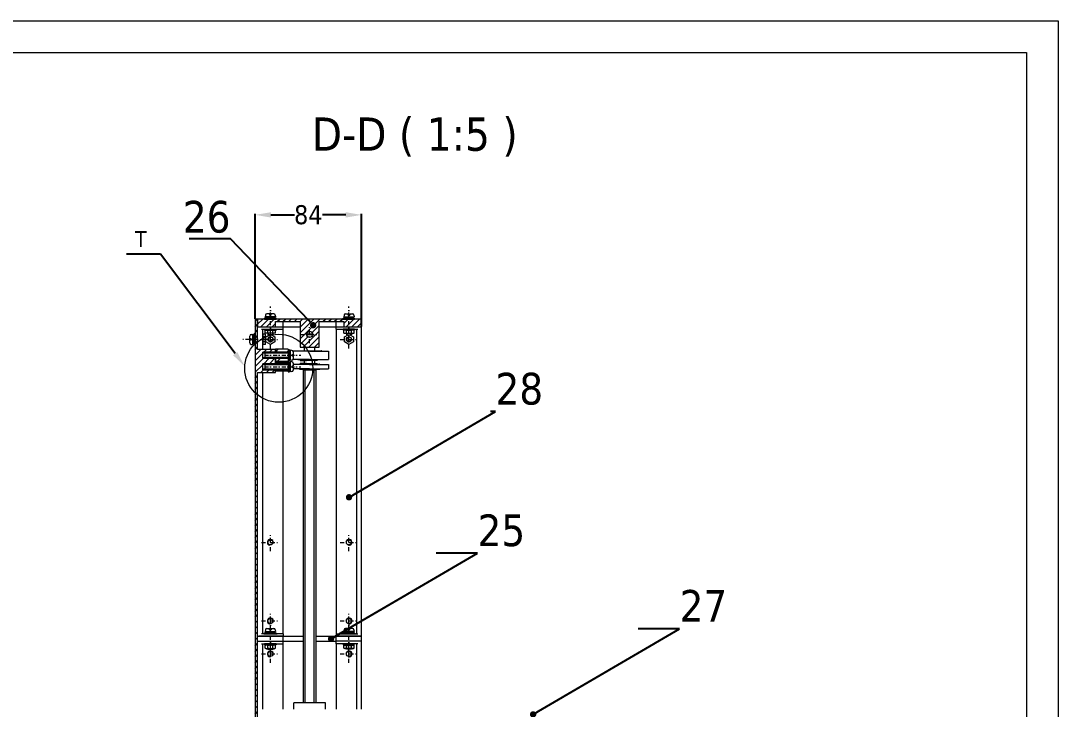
# Model space of a CAD drawing. Header units: millimetres. Extents: x 651 to 8859, y -354 to 894.
# Drawn here: x 2595 to 2758.6, y 145.2 to 253.7 of the extents above; entities that cross this region are included whole.
import ezdxf
from ezdxf import colors
from ezdxf.entities.mleader import LeaderData, LeaderLine
from ezdxf.math import Vec2, Vec3

# ---------------------------------------------------------------- set-up
doc = ezdxf.new("R2010")
doc.units = ezdxf.units.MM
doc.linetypes.add('DASHDOT2', pattern=[12.7, 6.35, -3.175, 0, -3.175])
doc.layers.get('0').update_dxf_attribs({"lineweight": 18})
for name, color, linetype, lineweight in [('cienka', 7, 'Continuous', 9), ('Kreskowanie (ISO)', 7, 'Continuous', 9), ('Symbol (ISO)', 7, 'Continuous', 18), ('Widoczne (ISO)', 7, 'Continuous', 18), ('Widoczne wąskie (ISO)', 7, 'Continuous', 9)]:
    doc.layers.add(name, color=color, linetype=linetype, lineweight=lineweight)
doc.styles.get("Standard").update_dxf_attribs({"font": 'tahoma.ttf'})
doc.styles.add('Tekst etykiety (ISO)', font='tahoma.ttf')
doc.dimstyles.new('5', dxfattribs={"dimtxt": 3, "dimasz": 2.5, "dimexe": 0.18, "dimexo": 0.0625, "dimgap": 0.09, "dimtad": 0, "dimtih": 1, "dimtoh": 1, "dimdec": 0, "dimlfac": 5, "dimzin": 0, "dimdsep": 46, "dimtxsty": 'Standard', "dimcen": 0.09, "dimadec": 0, "dimazin": 0, "dimtfac": 1, "dimtdec": 0, "dimtofl": 0, "dimtmove": 0, "dimatfit": 3, "dimfxl": 1, "dimtolj": 1, "dimtzin": 0, "dimarcsym": 0})

# ---------------------------------------------------------------- blocks, each defined once
blk = doc.blocks.new('*U184')
at = {"layer": 'Widoczne wąskie (ISO)', "color": 0, "linetype": 'DASHDOT2', "ltscale": 0.1, "transparency": 16777216}
blk.add_line((0, -3.58), (0, 2.12), dxfattribs=at)
blk = doc.blocks.new('*U185')
at = {"layer": 'Widoczne wąskie (ISO)', "color": 0, "linetype": 'DASHDOT2', "ltscale": 0.1, "transparency": 16777216}
blk.add_line((0, -3.58), (0, 2.12), dxfattribs=at)
blk = doc.blocks.new('*U186')
at = {"layer": 'Widoczne wąskie (ISO)', "color": 0, "linetype": 'DASHDOT2', "ltscale": 0.1, "transparency": 16777216}
blk.add_line((1.74, 0), (-2.12, 0), dxfattribs=at)
blk = doc.blocks.new('*U187')
at = {"layer": 'Widoczne wąskie (ISO)', "color": 0, "linetype": 'DASHDOT2', "ltscale": 0.1, "transparency": 16777216}
blk.add_line((-3.58, 0), (2.12, 0), dxfattribs=at)
blk = doc.blocks.new('*U188')
at = {"layer": 'Widoczne wąskie (ISO)', "color": 0, "linetype": 'DASHDOT2', "ltscale": 0.1, "transparency": 16777216}
blk.add_line((-3.58, 0), (2.12, 0), dxfattribs=at)
blk = doc.blocks.new('*U189')
at = {"layer": 'Widoczne wąskie (ISO)', "color": 0, "linetype": 'DASHDOT2', "ltscale": 0.1, "transparency": 16777216}
blk.add_line((0, -3.58), (0, 2.12), dxfattribs=at)
blk = doc.blocks.new('*U190')
at = {"layer": 'Widoczne wąskie (ISO)', "color": 0, "linetype": 'DASHDOT2', "ltscale": 0.1, "transparency": 16777216}
blk.add_line((0, -3.58), (0, 2.12), dxfattribs=at)
blk = doc.blocks.new('_Dot')
at = {"color": 0, "linetype": 'ByBlock', "lineweight": -2}
blk.add_line((-0.5, 0), (-1, 0), dxfattribs=at)
at = {"color": 0, "linetype": 'ByBlock', "const_width": 0.5}
blk.add_lwpolyline([(-0.25, 0, 1), (0.25, 0, 1)], format="xyb", close=True, dxfattribs=at)
blk = doc.blocks.new('*D305')
at = {"layer": 'cienka', "color": 0, "lineweight": -2, "transparency": 16777216}
for p, q in [((2631.94, 206.74), (2631.94, 223.3)), ((2634.44, 223.12), (2638.13, 223.12)), ((2646.24, 223.12), (2642.56, 223.12)), ((2648.74, 205.54), (2648.74, 223.3))]:
    blk.add_line(p, q, dxfattribs=at)
at = {"layer": 'cienka', "color": 0, "transparency": 16777216}
for points in [[(2634.44, 223.54), (2634.44, 222.7), (2631.94, 223.12)], [(2646.24, 223.54), (2646.24, 222.7), (2648.74, 223.12)]]:
    blk.add_solid(points, dxfattribs=at)
at = {"layer": 'Defpoints', "color": 0, "transparency": 16777216}
for p in [(2648.74, 223.12), (2631.94, 206.68), (2648.74, 205.48)]:
    blk.add_point(p, dxfattribs=at)
at = {"layer": 'cienka', "color": 0, "transparency": 16777216, "insert": (2640.34, 223.12), "char_height": 3, "attachment_point": 5}
blk.add_mtext('\\A1;84', dxfattribs=at)
blk = doc.blocks.new('*U751')
at = {"layer": 'Widoczne wąskie (ISO)', "color": 0, "linetype": 'DASHDOT2', "ltscale": 0.1, "transparency": 16777216}
for p, q in [((-1.4082, 0), (-0.08164, 0)), ((0, 0.08164), (0, 1.4082)), ((0.08164, 0), (1.4082, 0)), ((0, -1.4082), (0, -0.08164))]:
    blk.add_line(p, q, dxfattribs=at)
at = {"layer": 'Widoczne wąskie (ISO)', "color": 0, "linetype": 'Continuous', "ltscale": 0.1, "transparency": 16777216}
for p, q in [((-0.04082, 0), (0.04082, 0)), ((0, -0.04082), (0, 0.04082))]:
    blk.add_line(p, q, dxfattribs=at)
blk = doc.blocks.new('*U753')
at = {"layer": 'Widoczne wąskie (ISO)', "color": 0, "linetype": 'DASHDOT2', "ltscale": 0.1, "transparency": 16777216}
for p, q in [((-1.4082, 0), (-0.08164, 0)), ((0, 0.08164), (0, 1.4082)), ((0.08164, 0), (1.4082, 0)), ((0, -1.4082), (0, -0.08164))]:
    blk.add_line(p, q, dxfattribs=at)
at = {"layer": 'Widoczne wąskie (ISO)', "color": 0, "linetype": 'Continuous', "ltscale": 0.1, "transparency": 16777216}
for p, q in [((-0.04082, 0), (0.04082, 0)), ((0, -0.04082), (0, 0.04082))]:
    blk.add_line(p, q, dxfattribs=at)
blk = doc.blocks.new('*U755')
at = {"layer": 'Widoczne wąskie (ISO)', "color": 0, "linetype": 'DASHDOT2', "ltscale": 0.1, "transparency": 16777216}
for p, q in [((-1.4082, 0), (-0.08164, 0)), ((0, 0.08164), (0, 1.4082)), ((0.08164, 0), (1.4082, 0)), ((0, -1.4082), (0, -0.08164))]:
    blk.add_line(p, q, dxfattribs=at)
at = {"layer": 'Widoczne wąskie (ISO)', "color": 0, "linetype": 'Continuous', "ltscale": 0.1, "transparency": 16777216}
for p, q in [((-0.04082, 0), (0.04082, 0)), ((0, -0.04082), (0, 0.04082))]:
    blk.add_line(p, q, dxfattribs=at)
blk = doc.blocks.new('*U757')
at = {"layer": 'Widoczne wąskie (ISO)', "color": 0, "linetype": 'DASHDOT2', "ltscale": 0.1, "transparency": 16777216}
for p, q in [((-1.4082, 0), (-0.08164, 0)), ((0, 0.08164), (0, 1.4082)), ((0.08164, 0), (1.4082, 0)), ((0, -1.4082), (0, -0.08164))]:
    blk.add_line(p, q, dxfattribs=at)
at = {"layer": 'Widoczne wąskie (ISO)', "color": 0, "linetype": 'Continuous', "ltscale": 0.1, "transparency": 16777216}
for p, q in [((-0.04082, 0), (0.04082, 0)), ((0, -0.04082), (0, 0.04082))]:
    blk.add_line(p, q, dxfattribs=at)
blk = doc.blocks.new('*U759')
at = {"layer": 'Widoczne wąskie (ISO)', "color": 0, "linetype": 'DASHDOT2', "ltscale": 0.1, "transparency": 16777216}
for p, q in [((-1.4082, 0), (-0.08164, 0)), ((0, 0.08164), (0, 1.4082)), ((0.08164, 0), (1.4082, 0)), ((0, -1.4082), (0, -0.08164))]:
    blk.add_line(p, q, dxfattribs=at)
at = {"layer": 'Widoczne wąskie (ISO)', "color": 0, "linetype": 'Continuous', "ltscale": 0.1, "transparency": 16777216}
for p, q in [((-0.04082, 0), (0.04082, 0)), ((0, -0.04082), (0, 0.04082))]:
    blk.add_line(p, q, dxfattribs=at)
blk = doc.blocks.new('*U761')
at = {"layer": 'Widoczne wąskie (ISO)', "color": 0, "linetype": 'DASHDOT2', "ltscale": 0.1, "transparency": 16777216}
for p, q in [((-1.4082, 0), (-0.08164, 0)), ((0, 0.08164), (0, 1.4082)), ((0.08164, 0), (1.4082, 0)), ((0, -1.4082), (0, -0.08164))]:
    blk.add_line(p, q, dxfattribs=at)
at = {"layer": 'Widoczne wąskie (ISO)', "color": 0, "linetype": 'Continuous', "ltscale": 0.1, "transparency": 16777216}
for p, q in [((-0.04082, 0), (0.04082, 0)), ((0, -0.04082), (0, 0.04082))]:
    blk.add_line(p, q, dxfattribs=at)
blk = doc.blocks.new('*U763')
at = {"layer": 'Widoczne wąskie (ISO)', "color": 0, "linetype": 'DASHDOT2', "ltscale": 0.1, "transparency": 16777216}
for p, q in [((-1.4082, 0), (-0.08164, 0)), ((0, 0.08164), (0, 1.4082)), ((0.08164, 0), (1.4082, 0)), ((0, -1.4082), (0, -0.08164))]:
    blk.add_line(p, q, dxfattribs=at)
at = {"layer": 'Widoczne wąskie (ISO)', "color": 0, "linetype": 'Continuous', "ltscale": 0.1, "transparency": 16777216}
for p, q in [((-0.04082, 0), (0.04082, 0)), ((0, -0.04082), (0, 0.04082))]:
    blk.add_line(p, q, dxfattribs=at)
blk = doc.blocks.new('*U765')
at = {"layer": 'Widoczne wąskie (ISO)', "color": 0, "linetype": 'DASHDOT2', "ltscale": 0.1, "transparency": 16777216}
for p, q in [((-1.4082, 0), (-0.08164, 0)), ((0, 0.08164), (0, 1.4082)), ((0.08164, 0), (1.4082, 0)), ((0, -1.4082), (0, -0.08164))]:
    blk.add_line(p, q, dxfattribs=at)
at = {"layer": 'Widoczne wąskie (ISO)', "color": 0, "linetype": 'Continuous', "ltscale": 0.1, "transparency": 16777216}
for p, q in [((-0.04082, 0), (0.04082, 0)), ((0, -0.04082), (0, 0.04082))]:
    blk.add_line(p, q, dxfattribs=at)
blk = doc.blocks.new('*U767')
at = {"layer": 'Widoczne wąskie (ISO)', "color": 0, "linetype": 'DASHDOT2', "ltscale": 0.1, "transparency": 16777216}
for p, q in [((-1.4082, 0), (-0.08164, 0)), ((0, 0.08164), (0, 1.4082)), ((0.08164, 0), (1.4082, 0)), ((0, -1.4082), (0, -0.08164))]:
    blk.add_line(p, q, dxfattribs=at)
at = {"layer": 'Widoczne wąskie (ISO)', "color": 0, "linetype": 'Continuous', "ltscale": 0.1, "transparency": 16777216}
for p, q in [((-0.04082, 0), (0.04082, 0)), ((0, -0.04082), (0, 0.04082))]:
    blk.add_line(p, q, dxfattribs=at)

msp = doc.modelspace()

# ---------------------------------------------------------------- hatches: boundary and pattern name
at = {"layer": 'Kreskowanie (ISO)'}
h = msp.add_hatch(dxfattribs=at)
h.set_pattern_fill('ANSI31', color=256, scale=0.2, style=0)
h.paths.add_polyline_path([(2631.944, 106.281), (2632.344, 106.281), (2632.344, 107.081), (2632.344, 198.281), (2635.144, 198.281), (2635.144, 198.531), (2635.144, 198.705), (2633.144, 198.705), (2633.144, 199.656), (2635.144, 199.656), (2635.144, 199.831), (2635.144, 200.031), (2635.144, 200.505), (2633.144, 200.505), (2633.144, 201.456), (2635.144, 201.456), (2635.144, 201.881), (2635.144, 201.881), (2632.344, 201.881), (2632.344, 205.481), (2632.344, 206.681), (2631.944, 206.681), (2631.944, 125.081)])
h = msp.add_hatch(dxfattribs=at)
h.set_pattern_fill('ANSI31', color=256, scale=0.2, style=0)
h.paths.add_polyline_path([(2648.744, 206.681), (2632.344, 206.681), (2632.344, 205.481), (2635.144, 205.481), (2635.144, 206.281), (2639.044, 206.281), (2639.044, 202.281), (2642.044, 202.281), (2642.044, 206.281), (2645.944, 206.281), (2645.944, 205.481), (2648.744, 205.481)])
edge = h.paths.add_edge_path(flags=0)
edge.add_ellipse((2640.544, 204.281), major_axis=(-0.5, 0), ratio=1, start_angle=0, end_angle=360)
h = msp.add_hatch(dxfattribs=at)
h.set_pattern_fill('ANSI31', color=256, scale=0.4, style=0)
h.paths.add_polyline_path([(2637.144, 201.881), (2637.144, 201.931), (2635.144, 201.931), (2635.144, 201.881), (2635.144, 201.456), (2637.144, 201.456)])
h = msp.add_hatch(dxfattribs=at)
h.set_pattern_fill('ANSI31', color=256, scale=0.4, style=0)
h.paths.add_polyline_path([(2635.144, 200.031), (2635.144, 200.031), (2637.144, 200.031), (2637.144, 200.081), (2637.144, 200.505), (2635.144, 200.505)])
h = msp.add_hatch(dxfattribs=at)
h.set_pattern_fill('ANSI31', color=256, scale=0.4, angle=90.0002, style=0)
h.paths.add_polyline_path([(2635.144, 198.531), (2635.144, 198.531), (2637.144, 198.531), (2637.144, 198.705), (2635.144, 198.705)])

# ---------------------------------------------------------------- linework, layer by layer
at = {"layer": 'Widoczne (ISO)'}
for p, q in [((1923.625, 248.728), (2753.625, 248.728)), ((2753.625, 248.728), (2753.625, -335.272)), ((2632.344, 206.681), (2631.944, 206.681)), ((2631.944, 206.681), (2631.944, 106.281)), ((2648.744, 206.681), (2632.344, 206.681)), ((2632.344, 206.681), (2632.344, 205.481)), ((2632.344, 201.881), (2632.344, 206.681)), ((2635.244, 206.841), (2633.444, 206.841)), ((2633.444, 206.681), (2633.444, 206.841)), ((2633.567, 207.282), (2633.544, 207.021)), ((2635.144, 207.021), (2633.544, 207.021)), ((2633.589, 206.841), (2633.589, 207.021)), ((2635.099, 206.841), (2633.589, 206.841)), ((2634.224, 207.501), (2633.806, 207.501)), ((2634.224, 207.501), (2634.224, 207.301)), ((2634.464, 207.301), (2634.224, 207.301)), ((2634.308, 206.841), (2634.374, 207.021)), ((2634.446, 207.021), (2634.38, 206.841)), ((2634.464, 207.301), (2634.464, 207.501)), ((2634.883, 207.501), (2634.464, 207.501)), ((2635.099, 206.841), (2635.099, 207.021)), ((2635.122, 207.282), (2635.144, 207.021)), ((2635.144, 205.481), (2635.144, 206.281)), ((2635.144, 206.281), (2639.044, 206.281)), ((2635.244, 206.681), (2635.244, 206.841)), ((2636.344, 205.481), (2636.344, 206.281)), ((2639.044, 206.281), (2639.044, 202.281)), ((2642.044, 202.281), (2642.044, 206.281)), ((2642.044, 206.281), (2645.944, 206.281)), ((2644.744, 205.481), (2644.744, 206.281)), ((2645.844, 206.841), (2647.644, 206.841)), ((2645.844, 206.681), (2645.844, 206.841)), ((2645.844, 206.681), (2646.344, 206.681)), ((2645.967, 207.282), (2645.944, 207.021)), ((2645.944, 207.021), (2647.544, 207.021)), ((2645.944, 206.281), (2645.944, 205.481)), ((2645.989, 206.841), (2645.989, 207.021)), ((2645.989, 206.841), (2647.499, 206.841)), ((2646.206, 207.501), (2646.624, 207.501)), ((2646.344, 206.681), (2647.644, 206.681)), ((2646.624, 207.301), (2646.624, 207.501)), ((2646.624, 207.301), (2646.864, 207.301)), ((2646.643, 207.021), (2646.708, 206.841)), ((2646.78, 206.841), (2646.715, 207.021)), ((2646.864, 207.501), (2646.864, 207.301)), ((2646.864, 207.501), (2647.283, 207.501)), ((2647.499, 206.841), (2647.499, 207.021)), ((2647.522, 207.282), (2647.544, 207.021)), ((2647.644, 206.681), (2647.644, 206.841)), ((2648.744, 205.481), (2648.744, 206.681)), ((2632.344, 205.481), (2635.144, 205.481)), ((2632.944, 205.081), (2636.344, 205.081)), ((2633.144, 201.881), (2633.144, 205.081)), ((2633.444, 205.081), (2633.444, 204.921)), ((2633.444, 204.921), (2635.244, 204.921)), ((2633.536, 204.481), (2633.536, 204.921)), ((2633.94, 204.481), (2633.94, 204.921)), ((2634.749, 204.921), (2633.94, 204.921)), ((2634.749, 204.481), (2634.749, 204.921)), ((2635.144, 205.481), (2636.344, 205.481)), ((2635.153, 204.481), (2635.153, 204.921)), ((2635.244, 205.081), (2635.244, 204.921)), ((2636.344, 205.081), (2636.344, 205.481)), ((2636.344, 205.481), (2639.044, 205.481)), ((2636.344, 201.931), (2636.344, 205.081)), ((2642.044, 205.481), (2644.744, 205.481)), ((2644.744, 205.081), (2644.744, 205.481)), ((2644.744, 205.481), (2645.944, 205.481)), ((2644.744, 205.081), (2644.744, 157.081)), ((2644.744, 205.081), (2648.144, 205.081)), ((2647.644, 205.081), (2645.844, 205.081)), ((2645.844, 205.081), (2645.844, 204.921)), ((2647.644, 204.921), (2645.844, 204.921)), ((2645.936, 204.481), (2645.936, 204.921)), ((2645.944, 205.481), (2648.744, 205.481)), ((2646.34, 204.481), (2646.34, 204.921)), ((2646.34, 204.921), (2647.149, 204.921)), ((2647.149, 204.481), (2647.149, 204.921)), ((2647.553, 204.481), (2647.553, 204.921)), ((2647.644, 205.081), (2647.644, 204.921)), ((2647.944, 205.081), (2647.944, 157.081)), ((2648.744, 156.681), (2648.744, 205.481)), ((2631.124, 203.601), (2631.124, 204.019)), ((2631.124, 203.601), (2631.324, 203.601)), ((2631.324, 203.361), (2631.124, 203.361)), ((2631.124, 202.943), (2631.124, 203.361)), ((2631.324, 203.361), (2631.324, 203.601)), ((2631.344, 204.258), (2631.604, 204.281)), ((2631.604, 202.681), (2631.604, 204.281)), ((2631.784, 204.236), (2631.604, 204.236)), ((2631.784, 203.517), (2631.604, 203.451)), ((2631.604, 203.379), (2631.784, 203.445)), ((2631.784, 202.581), (2631.784, 204.381)), ((2631.944, 204.381), (2631.784, 204.381)), ((2631.784, 202.726), (2631.784, 204.236)), ((2631.944, 204.381), (2631.944, 204.329)), ((2631.944, 202.594), (2631.944, 204.329)), ((2633.144, 204.289), (2633.144, 204.181)), ((2633.584, 204.289), (2633.144, 204.289)), ((2633.144, 204.289), (2633.144, 202.672)), ((2633.144, 203.481), (2633.144, 204.181)), ((2633.584, 203.885), (2633.144, 203.885)), ((2633.144, 202.781), (2633.144, 203.481)), ((2633.144, 203.481), (2633.544, 203.481)), ((2633.584, 203.076), (2633.144, 203.076)), ((2633.94, 204.481), (2633.536, 204.481)), ((2633.584, 203.885), (2633.584, 204.289)), ((2633.584, 203.076), (2633.584, 203.885)), ((2633.584, 203.881), (2633.604, 203.881)), ((2633.584, 203.081), (2633.604, 203.081)), ((2633.584, 202.672), (2633.584, 203.076)), ((2633.604, 203.081), (2633.604, 203.881)), ((2633.644, 203.885), (2634.226, 204.221)), ((2633.644, 203.076), (2633.644, 203.885)), ((2634.344, 202.672), (2633.644, 203.076)), ((2634.749, 204.481), (2633.94, 204.481)), ((2633.944, 204.481), (2633.944, 204.221)), ((2634.744, 204.221), (2633.944, 204.221)), ((2635.044, 203.076), (2634.344, 202.672)), ((2634.463, 204.221), (2635.044, 203.885)), ((2634.744, 204.481), (2634.744, 204.221)), ((2635.153, 204.481), (2634.749, 204.481)), ((2635.044, 203.885), (2635.044, 203.076)), ((2640.066, 204.341), (2640.223, 204.341)), ((2640.223, 204.221), (2640.066, 204.221)), ((2640.223, 204.341), (2640.866, 204.341)), ((2640.866, 204.221), (2640.223, 204.221)), ((2640.866, 204.341), (2641.023, 204.341)), ((2641.023, 204.221), (2640.866, 204.221)), ((2645.936, 204.481), (2646.34, 204.481)), ((2646.044, 203.885), (2646.626, 204.221)), ((2646.044, 203.076), (2646.044, 203.885)), ((2646.744, 202.672), (2646.044, 203.076)), ((2646.34, 204.481), (2647.149, 204.481)), ((2646.344, 204.481), (2646.344, 204.221)), ((2646.344, 204.221), (2647.144, 204.221)), ((2647.444, 203.076), (2646.744, 202.672)), ((2646.863, 204.221), (2647.444, 203.885)), ((2647.144, 204.481), (2647.144, 204.221)), ((2647.149, 204.481), (2647.553, 204.481)), ((2647.444, 203.885), (2647.444, 203.076)), ((2631.344, 202.703), (2631.604, 202.681)), ((2631.784, 202.726), (2631.604, 202.726)), ((2631.944, 202.581), (2631.784, 202.581)), ((2631.944, 202.594), (2631.944, 202.581)), ((2635.144, 201.881), (2632.344, 201.881)), ((2633.144, 202.781), (2633.144, 202.672)), ((2633.584, 202.672), (2633.144, 202.672)), ((2633.144, 200.505), (2633.144, 201.456)), ((2633.144, 200.581), (2633.144, 201.381)), ((2633.144, 201.381), (2635.144, 201.381)), ((2633.484, 201.381), (2633.484, 200.581)), ((2637.144, 201.381), (2633.484, 201.381)), ((2637.144, 201.931), (2635.144, 201.931)), ((2635.144, 201.931), (2635.144, 201.381)), ((2635.144, 201.381), (2635.144, 201.881)), ((2635.144, 201.381), (2637.144, 201.381)), ((2637.144, 201.881), (2637.144, 201.931)), ((2637.144, 201.881), (2637.144, 200.081)), ((2637.144, 201.881), (2637.304, 201.881)), ((2637.304, 201.881), (2637.304, 200.081)), ((2637.304, 201.736), (2637.484, 201.736)), ((2637.304, 201.736), (2637.304, 200.226)), ((2637.484, 201.781), (2637.484, 200.181)), ((2637.745, 201.758), (2637.484, 201.781)), ((2640.544, 201.631), (2637.936, 201.631)), ((2637.964, 201.519), (2637.964, 201.101)), ((2638.704, 201.681), (2642.384, 201.681)), ((2639.044, 202.281), (2642.044, 202.281)), ((2639.744, 201.681), (2639.744, 202.281)), ((2640.544, 201.631), (2643.544, 201.631)), ((2641.344, 201.681), (2641.344, 202.281)), ((2643.544, 201.631), (2643.544, 200.331)), ((2635.144, 200.581), (2633.144, 200.581)), ((2633.144, 198.705), (2633.144, 199.656)), ((2637.144, 200.581), (2633.484, 200.581)), ((2637.144, 200.581), (2635.144, 200.581)), ((2635.144, 200.581), (2635.144, 200.031)), ((2635.144, 199.581), (2635.144, 200.581)), ((2635.144, 200.031), (2637.144, 200.031)), ((2637.144, 199.831), (2635.144, 199.831)), ((2635.144, 199.831), (2635.144, 199.581)), ((2636.344, 199.831), (2636.344, 200.031)), ((2637.144, 200.031), (2637.144, 200.081)), ((2637.144, 200.081), (2637.304, 200.081)), ((2637.144, 199.981), (2637.144, 198.381)), ((2637.144, 199.981), (2637.304, 199.981)), ((2637.484, 201.082), (2637.304, 201.017)), ((2637.304, 200.945), (2637.484, 201.01)), ((2637.304, 200.226), (2637.484, 200.226)), ((2637.304, 199.981), (2637.304, 198.381)), ((2637.304, 199.936), (2637.484, 199.936)), ((2637.304, 199.936), (2637.304, 198.426)), ((2637.745, 200.203), (2637.484, 200.181)), ((2637.484, 199.981), (2637.484, 198.381)), ((2637.745, 199.958), (2637.484, 199.981)), ((2637.764, 201.101), (2637.964, 201.101)), ((2637.764, 201.101), (2637.764, 200.861)), ((2637.964, 200.861), (2637.764, 200.861)), ((2640.544, 200.331), (2637.936, 200.331)), ((2637.964, 200.861), (2637.964, 200.443)), ((2637.964, 199.719), (2637.964, 199.705)), ((2637.964, 199.719), (2637.964, 199.301)), ((2642.364, 200.281), (2638.724, 200.281)), ((2639.046, 200.281), (2639.046, 200.161)), ((2639.046, 200.161), (2640.057, 200.161)), ((2640.057, 199.701), (2639.046, 199.701)), ((2639.046, 199.581), (2639.046, 199.701)), ((2639.744, 199.701), (2639.744, 200.161)), ((2641.729, 200.161), (2640.057, 200.161)), ((2640.057, 199.701), (2641.729, 199.701)), ((2640.544, 200.331), (2643.544, 200.331)), ((2641.344, 199.701), (2641.344, 200.161)), ((2641.729, 200.281), (2641.729, 200.161)), ((2641.729, 199.581), (2641.729, 199.701)), ((2632.344, 106.281), (2632.344, 198.281)), ((2632.344, 198.281), (2635.144, 198.281)), ((2633.144, 198.781), (2633.144, 199.581)), ((2633.144, 199.581), (2635.144, 199.581)), ((2635.144, 198.781), (2633.144, 198.781)), ((2633.144, 157.081), (2633.144, 198.281)), ((2633.484, 199.581), (2633.484, 198.781)), ((2637.144, 199.581), (2633.484, 199.581)), ((2637.144, 198.781), (2633.484, 198.781)), ((2635.144, 199.581), (2637.144, 199.581)), ((2637.144, 198.781), (2635.144, 198.781)), ((2635.144, 198.781), (2635.144, 198.531)), ((2635.144, 198.281), (2635.144, 198.781)), ((2635.144, 198.531), (2637.144, 198.531)), ((2636.344, 157.081), (2636.344, 198.531)), ((2637.144, 198.381), (2637.304, 198.381)), ((2637.484, 199.282), (2637.304, 199.217)), ((2637.304, 199.145), (2637.484, 199.21)), ((2637.304, 198.426), (2637.484, 198.426)), ((2637.745, 198.403), (2637.484, 198.381)), ((2637.764, 199.301), (2637.964, 199.301)), ((2637.764, 199.301), (2637.764, 199.061)), ((2637.964, 199.061), (2637.764, 199.061)), ((2640.544, 199.531), (2637.964, 199.531)), ((2637.964, 199.061), (2637.964, 198.643)), ((2640.544, 198.831), (2637.964, 198.831)), ((2638.944, 199.541), (2638.944, 199.531)), ((2638.944, 198.831), (2638.944, 198.821)), ((2638.984, 199.581), (2639.046, 199.581)), ((2638.984, 198.781), (2642.104, 198.781)), ((2639.046, 199.581), (2639.082, 199.581)), ((2639.082, 199.581), (2642.104, 199.581)), ((2639.544, 198.701), (2641.544, 198.701)), ((2639.544, 198.701), (2639.544, 146.167)), ((2639.744, 198.781), (2639.664, 198.701)), ((2640.544, 199.531), (2643.544, 199.531)), ((2640.544, 198.831), (2643.544, 198.831)), ((2641.344, 198.781), (2641.424, 198.701)), ((2641.544, 198.701), (2641.544, 146.167)), ((2642.144, 199.541), (2642.144, 199.531)), ((2642.144, 198.831), (2642.144, 198.821)), ((2643.544, 199.531), (2643.544, 198.831)), ((2633.444, 157.241), (2635.244, 157.241)), ((2633.444, 157.081), (2633.444, 157.241)), ((2633.567, 157.682), (2633.544, 157.421)), ((2633.544, 157.421), (2635.144, 157.421)), ((2633.589, 157.241), (2633.589, 157.421)), ((2633.589, 157.241), (2635.099, 157.241)), ((2633.806, 157.901), (2634.224, 157.901)), ((2634.224, 157.701), (2634.224, 157.901)), ((2634.224, 157.701), (2634.464, 157.701)), ((2634.243, 157.421), (2634.308, 157.241)), ((2634.38, 157.241), (2634.315, 157.421)), ((2634.464, 157.901), (2634.464, 157.701)), ((2634.464, 157.901), (2634.883, 157.901)), ((2635.099, 157.241), (2635.099, 157.421)), ((2635.122, 157.682), (2635.144, 157.421)), ((2635.244, 157.081), (2635.244, 157.241)), ((2647.643, 157.241), (2645.843, 157.241)), ((2645.843, 157.081), (2645.843, 157.241)), ((2645.966, 157.682), (2645.943, 157.421)), ((2647.543, 157.421), (2645.943, 157.421)), ((2645.988, 157.241), (2645.988, 157.421)), ((2647.498, 157.241), (2645.988, 157.241)), ((2646.623, 157.901), (2646.205, 157.901)), ((2646.623, 157.901), (2646.623, 157.701)), ((2646.863, 157.701), (2646.623, 157.701)), ((2646.707, 157.241), (2646.773, 157.421)), ((2646.845, 157.421), (2646.779, 157.241)), ((2646.863, 157.701), (2646.863, 157.901)), ((2647.281, 157.901), (2646.863, 157.901)), ((2647.498, 157.241), (2647.498, 157.421)), ((2647.52, 157.682), (2647.543, 157.421)), ((2647.643, 157.081), (2647.643, 157.241)), ((2632.344, 156.681), (2636.344, 156.681)), ((2632.344, 155.881), (2636.344, 155.881)), ((2636.344, 156.681), (2632.544, 156.681)), ((2632.544, 155.881), (2636.344, 155.881)), ((2636.344, 157.081), (2632.944, 157.081)), ((2632.944, 155.481), (2636.344, 155.481)), ((2633.144, 145.167), (2633.144, 155.481)), ((2633.315, 157.081), (2633.444, 157.081)), ((2633.444, 157.081), (2633.944, 157.081)), ((2633.444, 157.081), (2633.944, 157.081)), ((2635.244, 155.481), (2633.444, 155.481)), ((2635.244, 155.481), (2633.444, 155.481)), ((2633.444, 155.481), (2633.444, 155.321)), ((2634.744, 157.081), (2633.944, 157.081)), ((2633.944, 157.081), (2635.244, 157.081)), ((2634.744, 157.081), (2635.244, 157.081)), ((2635.244, 157.081), (2635.411, 157.081)), ((2635.244, 155.481), (2635.244, 155.321)), ((2636.344, 157.081), (2636.344, 156.681)), ((2636.344, 155.881), (2636.344, 156.681)), ((2636.344, 156.681), (2639.544, 156.681)), ((2636.344, 155.481), (2636.344, 155.881)), ((2636.344, 155.881), (2639.544, 155.881)), ((2636.344, 145.167), (2636.344, 155.481)), ((2641.544, 156.681), (2644.744, 156.681)), ((2641.544, 155.881), (2644.744, 155.881)), ((2644.743, 157.081), (2648.143, 157.081)), ((2644.743, 156.681), (2648.543, 156.681)), ((2648.743, 156.681), (2644.743, 156.681)), ((2648.543, 155.881), (2644.743, 155.881)), ((2648.743, 155.881), (2644.743, 155.881)), ((2648.143, 155.481), (2644.743, 155.481)), ((2644.744, 157.081), (2644.744, 156.681)), ((2644.744, 155.881), (2644.744, 156.681)), ((2644.744, 155.481), (2644.744, 155.881)), ((2644.744, 155.481), (2644.744, 145.167)), ((2645.843, 157.081), (2645.677, 157.081)), ((2646.343, 157.081), (2645.843, 157.081)), ((2647.143, 157.081), (2645.843, 157.081)), ((2645.843, 155.481), (2647.643, 155.481)), ((2645.843, 155.481), (2647.643, 155.481)), ((2645.843, 155.481), (2645.843, 155.321)), ((2646.343, 157.081), (2647.143, 157.081)), ((2647.643, 157.081), (2647.143, 157.081)), ((2647.643, 157.081), (2647.143, 157.081)), ((2647.773, 157.081), (2647.643, 157.081)), ((2647.944, 155.481), (2647.944, 145.167)), ((2648.744, 155.881), (2648.744, 156.681)), ((2648.744, 145.167), (2648.744, 155.881)), ((2635.244, 155.321), (2633.444, 155.321)), ((2633.754, 155.321), (2633.536, 155.195)), ((2633.536, 154.807), (2633.536, 155.195)), ((2633.754, 154.681), (2633.536, 154.807)), ((2633.754, 154.681), (2634.934, 154.681)), ((2633.94, 154.807), (2633.94, 155.195)), ((2633.944, 154.681), (2633.944, 154.621)), ((2633.944, 154.621), (2634.744, 154.621)), ((2634.744, 154.681), (2634.744, 154.621)), ((2634.749, 154.807), (2634.749, 155.195)), ((2634.934, 155.321), (2635.153, 155.195)), ((2634.934, 154.681), (2635.153, 154.807)), ((2635.153, 154.807), (2635.153, 155.195)), ((2645.843, 155.321), (2647.643, 155.321)), ((2646.153, 155.321), (2645.935, 155.195)), ((2645.935, 154.807), (2645.935, 155.195)), ((2646.153, 154.681), (2645.935, 154.807)), ((2647.333, 154.681), (2646.153, 154.681)), ((2646.339, 154.807), (2646.339, 155.195)), ((2646.343, 154.681), (2646.343, 154.621)), ((2647.143, 154.621), (2646.343, 154.621)), ((2647.143, 154.681), (2647.143, 154.621)), ((2647.147, 154.807), (2647.147, 155.195)), ((2647.333, 155.321), (2647.552, 155.195)), ((2647.333, 154.681), (2647.552, 154.807)), ((2647.552, 154.807), (2647.552, 155.195)), ((2643.044, 146.167), (2638.044, 146.167)), ((2638.044, 145.167), (2638.044, 146.167)), ((2643.044, 145.167), (2643.044, 146.167))]:
    msp.add_line(p, q, dxfattribs=at)
msp.add_lwpolyline([(1918.625, 253.728), (2758.625, 253.728), (2758.625, -340.272), (1918.625, -340.272)], close=True, dxfattribs=at)
for centre, radius in [((2640.544, 204.281), 0.5), ((2634.344, 203.481), 0.4), ((2646.744, 203.481), 0.4), ((2634.344, 171.481), 0.4), ((2646.744, 171.481), 0.4), ((2634.344, 159.081), 0.4), ((2646.744, 159.081), 0.4), ((2634.344, 153.881), 0.4), ((2646.744, 153.881), 0.4)]:
    msp.add_circle(centre, radius, dxfattribs=at)
for centre, radius, start, end in [((2633.806, 207.261), 0.24, 90, 175), ((2634.883, 207.261), 0.24, 5, 90), ((2646.206, 207.261), 0.24, 90, 175), ((2647.283, 207.261), 0.24, 5, 90), ((2631.364, 204.019), 0.24, 95, 180), ((2631.364, 202.943), 0.24, 180, 265), ((2640.544, 204.281), 0.482, 172.85009, 187.14991), ((2640.544, 204.281), 0.482, 352.85009, 7.14991), ((2637.724, 201.519), 0.24, 0, 85), ((2638.704, 201.621), 0.06, 90, 170.40593), ((2642.384, 201.621), 0.06, 9.59407, 90), ((2637.724, 200.443), 0.24, 275, 0), ((2637.724, 199.719), 0.24, 0, 85), ((2638.724, 200.341), 0.06, 189.59407, 270), ((2642.364, 200.341), 0.06, 270, 350.40593), ((2637.724, 198.643), 0.24, 275, 0), ((2638.984, 199.541), 0.04, 90, 180), ((2638.984, 198.821), 0.04, 180, 270), ((2642.104, 199.541), 0.04, 0, 90), ((2642.104, 198.821), 0.04, 270, 0), ((2633.806, 157.661), 0.24, 90, 175), ((2634.883, 157.661), 0.24, 5, 90), ((2646.205, 157.661), 0.24, 90, 175), ((2647.281, 157.661), 0.24, 5, 90)]:
    msp.add_arc(centre, radius, start, end, dxfattribs=at)
for points in [[(2633.94, 155.195), (2633.738, 155.311), (2633.536, 155.195)], [(2633.536, 154.807), (2633.738, 154.69), (2633.94, 154.807)], [(2634.749, 155.195), (2634.344, 155.311), (2633.94, 155.195)], [(2633.94, 154.807), (2634.344, 154.69), (2634.749, 154.807)], [(2635.153, 155.195), (2634.951, 155.311), (2634.749, 155.195)], [(2634.749, 154.807), (2634.951, 154.69), (2635.153, 154.807)], [(2645.935, 155.195), (2646.137, 155.311), (2646.339, 155.195)], [(2646.339, 154.807), (2646.137, 154.69), (2645.935, 154.807)], [(2646.339, 155.195), (2646.743, 155.311), (2647.147, 155.195)], [(2647.147, 154.807), (2646.743, 154.69), (2646.339, 154.807)], [(2647.147, 155.195), (2647.349, 155.311), (2647.552, 155.195)], [(2647.552, 154.807), (2647.349, 154.69), (2647.147, 154.807)]]:
    msp.add_rational_spline(points, [1, 1.15470053838, 1], degree=2, dxfattribs=at)
at = {"layer": 'Widoczne wąskie (ISO)'}
for p, q in [((2633.444, 206.681), (2635.244, 206.681)), ((2645.844, 206.681), (2647.644, 206.681)), ((2631.944, 202.581), (2631.944, 204.381)), ((2633.604, 203.797), (2633.584, 203.797)), ((2633.584, 203.164), (2633.604, 203.164)), ((2634.028, 204.221), (2634.028, 204.481)), ((2634.661, 204.481), (2634.661, 204.221)), ((2646.428, 204.481), (2646.428, 204.221)), ((2647.061, 204.221), (2647.061, 204.481)), ((2635.144, 201.456), (2633.144, 201.456)), ((2637.144, 201.297), (2633.484, 201.297)), ((2637.144, 201.456), (2635.144, 201.456)), ((2633.144, 200.505), (2635.144, 200.505)), ((2635.144, 199.656), (2633.144, 199.656)), ((2633.484, 200.664), (2637.144, 200.664)), ((2635.144, 200.505), (2637.144, 200.505)), ((2637.144, 199.656), (2635.144, 199.656)), ((2633.144, 198.705), (2635.144, 198.705)), ((2637.144, 199.497), (2633.484, 199.497)), ((2633.484, 198.864), (2637.144, 198.864)), ((2635.144, 198.705), (2637.144, 198.705)), ((2639.807, 198.701), (2639.807, 146.167)), ((2641.281, 146.167), (2641.281, 198.701)), ((2633.444, 157.081), (2635.244, 157.081)), ((2647.643, 157.081), (2645.843, 157.081)), ((2634.028, 154.681), (2634.028, 154.621)), ((2634.661, 154.621), (2634.661, 154.681)), ((2646.427, 154.621), (2646.427, 154.681)), ((2647.06, 154.681), (2647.06, 154.621))]:
    msp.add_line(p, q, dxfattribs=at)
msp.add_circle((2635.668, 198.927), 5.365, dxfattribs=at)
for centre, radius, start, end in [((2634.344, 203.481), 0.316, 80, 350), ((2646.744, 203.481), 0.316, 80, 350), ((2634.344, 171.481), 0.476, 350, 260), ((2646.744, 171.481), 0.476, 260, 170), ((2634.344, 159.081), 0.476, 350, 260), ((2646.744, 159.081), 0.476, 260, 170), ((2634.344, 153.881), 0.476, 350, 260), ((2646.744, 153.881), 0.476, 260, 170)]:
    msp.add_arc(centre, radius, start, end, dxfattribs=at)

# ---------------------------------------------------------------- block references
at = {"layer": 'Widoczne wąskie (ISO)', "linetype": 'DASHDOT2', "ltscale": 0.1}
for name, p in [('*U185', (2634.344, 206.549)), ('*U184', (2646.744, 206.549)), ('*U763', (2634.344, 203.481)), ('*U767', (2640.544, 204.281)), ('*U765', (2646.744, 203.481)), ('*U186', (2632.076, 203.481)), ('*U187', (2637.012, 200.981)), ('*U188', (2637.012, 199.181)), ('*U759', (2634.344, 171.481)), ('*U761', (2646.744, 171.481)), ('*U755', (2634.344, 159.081)), ('*U757', (2646.744, 159.081)), ('*U189', (2634.344, 156.949)), ('*U190', (2646.743, 156.949)), ('*U751', (2634.344, 153.881)), ('*U753', (2646.744, 153.881))]:
    msp.add_blockref(name, p, dxfattribs=at)

# ---------------------------------------------------------------- texts
at = {"layer": 'cienka', "insert": (2613.917, 219.32), "char_height": 2.5, "attachment_point": 5}
msp.add_mtext_dynamic_manual_height_columns('T', width=4.57131, gutter_width=12.5, heights=[0], dxfattribs=at)
at = {"layer": 'Symbol (ISO)', "insert": (2640.882, 232.28), "char_height": 5.25, "attachment_point": 7, "style": 'Tekst etykiety (ISO)'}
msp.add_mtext('D-D ( 1:5 )', dxfattribs=at)

# ---------------------------------------------------------------- dimensions: what is measured, and where the dimension line sits
at = {"layer": 'cienka'}
dim = msp.add_linear_dim(base=(2648.744, 223.121), p1=(2631.944, 206.681), p2=(2648.744, 205.481), dimstyle='5', dxfattribs=at)
dim.commit()
dim.dimension.update_dxf_attribs({"geometry": '*D305', "text_midpoint": (2640.344, 223.121)})

# ---------------------------------------------------------------- leaders
ml = msp.add_multileader_mtext('Standard', dxfattribs=at)
ml.set_content('26', color=256)
ml.set_leader_properties()
ml.set_arrow_properties(name='DOT')
ml.build(insert=Vec2(0, 0))
ml.multileader.update_dxf_attribs({"has_dogleg": 0, "text_left_attachment_type": 5, "text_right_attachment_type": 6, "text_top_attachment_type": 10, "dogleg_length": 0, "arrow_head_size": 1})
ctx = ml.context
ctx.base_point, ctx.char_height, ctx.arrow_head_size, ctx.landing_gap_size, ctx.plane_origin = Vec3(2621.134, 219.225), 5, 1, 0, Vec3(2737.354, 291.577)
ctx.left_attachment, ctx.right_attachment, ctx.bottom_attachment, ctx.text_align_type = 5, 6, 10, 2
notes = []
notes.append((ctx, [(0, (1, 1, 0), (2628.052, 219.329), (-1, 0), 0, [(0, [(2641.102, 205.716)], 0, [])])]))
ctx.mtext.insert, ctx.mtext.width, ctx.mtext.alignment, ctx.mtext.flow_direction = Vec3(2628.052, 225.329), 6.46407, 3, 5
ml = msp.add_multileader_mtext('Standard', dxfattribs=at)
ml.set_content('')
ml.set_leader_properties()
ml.build(insert=Vec2(0, 0))
ml.multileader.update_dxf_attribs({"text_left_attachment_type": 6, "text_right_attachment_type": 6, "text_top_attachment_type": 10, "dogleg_length": 13.301, "arrow_head_size": 2.5})
ctx = ml.context
ctx.base_point, ctx.arrow_head_size, ctx.landing_gap_size, ctx.plane_origin = Vec3(2611.631, 216.924), 2.5, 1, Vec3(2630.303, 196.226)
ctx.left_attachment, ctx.right_attachment, ctx.bottom_attachment = 6, 6, 10
notes.append((ctx, [(0, (1, 1, 0), (2617.007, 216.924), (-1, 0), 5.376, [(0, [(2630.303, 199.24)], 0, [])])]))
ctx.mtext, ml.multileader.dxf.content_type = None, 0
ml = msp.add_multileader_mtext('Standard', dxfattribs=at)
ml.set_content('28', color=256)
ml.set_leader_properties()
ml.set_arrow_properties(name='DOT')
ml.build(insert=Vec2(0, 0))
ml.multileader.update_dxf_attribs({"has_dogleg": 0, "text_left_attachment_type": 5, "text_right_attachment_type": 6, "text_top_attachment_type": 10, "dogleg_length": 0, "arrow_head_size": 1})
ctx = ml.context
ctx.base_point, ctx.char_height, ctx.arrow_head_size, ctx.landing_gap_size, ctx.plane_origin = Vec3(2669.866, 192.099), 5, 1, 0, Vec3(2743.004, 264.451)
ctx.left_attachment, ctx.right_attachment, ctx.bottom_attachment = 5, 6, 10
notes.append((ctx, [(1, (1, 1, 0), (2669.866, 192.099), (1, 0), 0, [(0, [(2646.752, 178.59)], 0, [])])]))
ctx.mtext.insert, ctx.mtext.width, ctx.mtext.flow_direction = Vec3(2669.866, 198.214), 0.79961, 5
ml = msp.add_multileader_mtext('Standard', dxfattribs=at)
ml.set_content('25', color=256)
ml.set_leader_properties()
ml.set_arrow_properties(name='DOT')
ml.build(insert=Vec2(0, 0))
ml.multileader.update_dxf_attribs({"has_dogleg": 0, "text_left_attachment_type": 5, "text_right_attachment_type": 6, "text_top_attachment_type": 10, "dogleg_length": 0, "arrow_head_size": 1})
ctx = ml.context
ctx.base_point, ctx.char_height, ctx.arrow_head_size, ctx.landing_gap_size, ctx.plane_origin = Vec3(2667.035, 169.782), 5, 1, 0, Vec3(2740.174, 242.134)
ctx.left_attachment, ctx.right_attachment, ctx.bottom_attachment = 5, 6, 10
notes.append((ctx, [(1, (1, 1, 0), (2667.035, 169.782), (1, 0), 0, [(0, [(2643.921, 156.273)], 0, [])])]))
ctx.mtext.insert, ctx.mtext.width, ctx.mtext.flow_direction = Vec3(2667.035, 175.887), 6.46407, 5
ml = msp.add_multileader_mtext('Standard', dxfattribs=at)
ml.set_content('27', color=256)
ml.set_leader_properties()
ml.set_arrow_properties(name='DOT')
ml.build(insert=Vec2(0, 0))
ml.multileader.update_dxf_attribs({"has_dogleg": 0, "text_left_attachment_type": 5, "text_right_attachment_type": 6, "text_top_attachment_type": 10, "dogleg_length": 0, "arrow_head_size": 1})
ctx = ml.context
ctx.base_point, ctx.char_height, ctx.arrow_head_size, ctx.landing_gap_size, ctx.plane_origin = Vec3(2698.907, 157.868), 5, 1, 0, Vec3(2772.045, 230.22)
ctx.left_attachment, ctx.right_attachment, ctx.bottom_attachment = 5, 6, 10
notes.append((ctx, [(1, (1, 1, 0), (2698.907, 157.868), (1, 0), 0, [(0, [(2675.793, 144.359)], 0, [])])]))
ctx.mtext.insert, ctx.mtext.width, ctx.mtext.flow_direction = Vec3(2698.907, 163.972), 6.46407, 5
for ctx, leaders in notes:
    for number, flags, end, landing, length, lines in leaders:
        leader = LeaderData()
        leader.index, (leader.has_last_leader_line, leader.has_dogleg_vector, leader.attachment_direction) = number, flags
        leader.last_leader_point, leader.dogleg_vector, leader.dogleg_length = Vec3(end), Vec3(landing), length
        for number, points, colour, breaks in lines:
            line = LeaderLine()
            line.index, line.vertices, line.color, line.breaks = number, Vec3.list(points), colors.encode_raw_color(colour), breaks
            leader.lines.append(line)
        ctx.leaders.append(leader)

doc.saveas('drawing.dxf')
